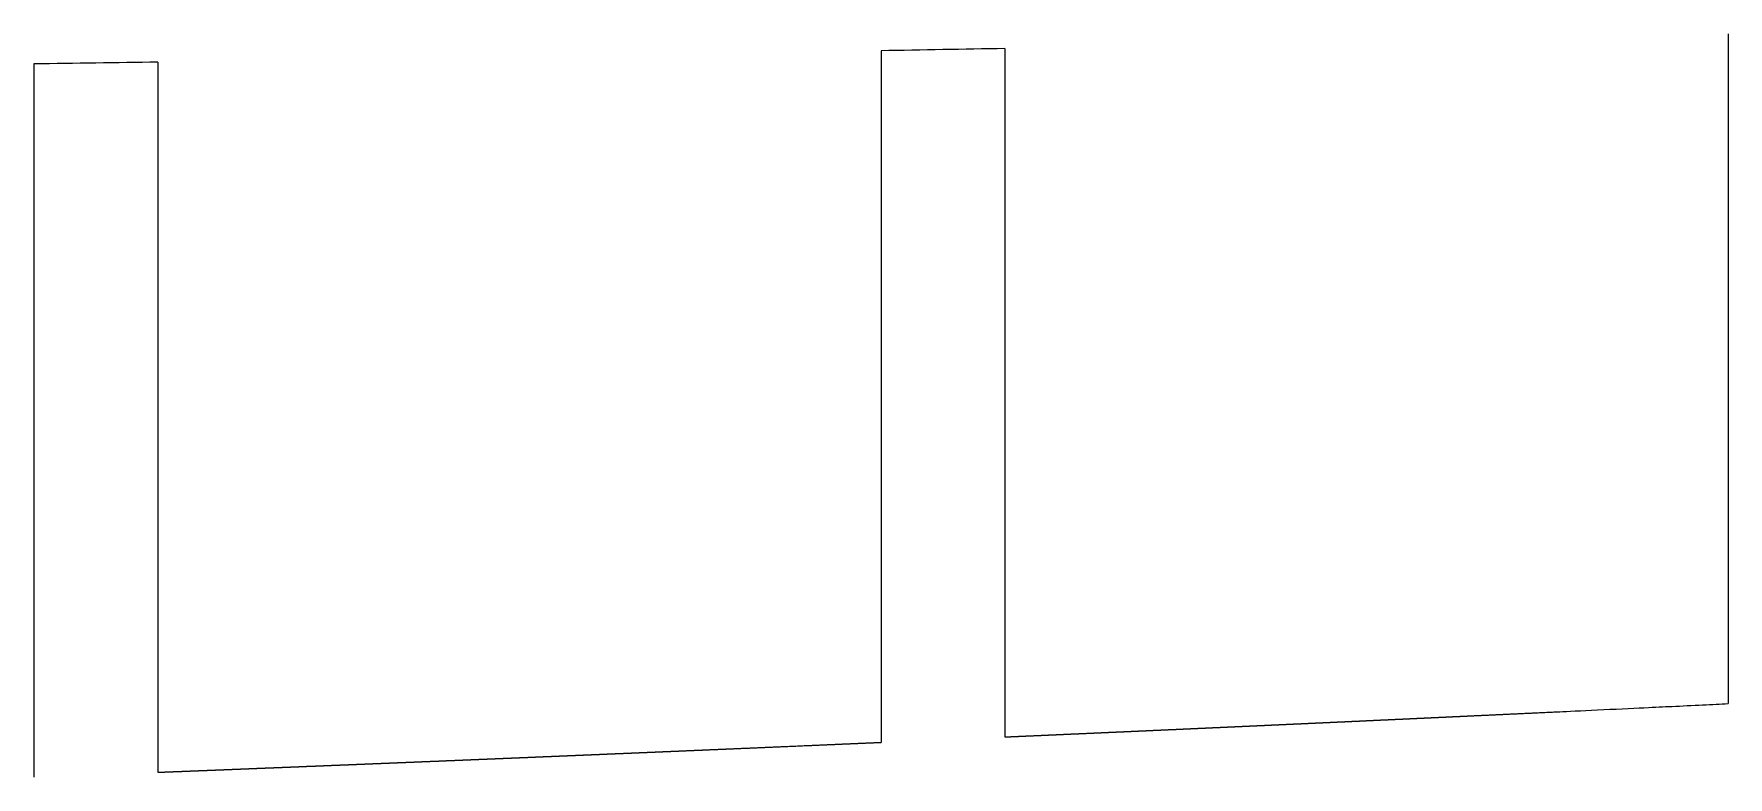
# Model space of a CAD drawing. Header units: metres. Extents: x 0 to 2032, y 0 to 115.
# Drawn here: x 1339.1 to 1391.1, y 5.3 to 28.1 of the extents above; entities that cross this region are included whole.
import ezdxf

# ---------------------------------------------------------------- set-up
doc = ezdxf.new("R2010")
doc.units = ezdxf.units.M

msp = doc.modelspace()

# ---------------------------------------------------------------- linework, layer by layer
for p, q in [((1391.1, 28.112), (1391.1, 7.55)), ((1365.1, 27.593), (1365.1, 6.362)), ((1368.9, 27.662), (1368.9, 6.528)), ((1339.1, 27.19), (1339.1, 5.295)), ((1342.9, 27.242), (1342.9, 5.443))]:
    msp.add_line(p, q)
for points in [[(1368.9, 27.662), (1367.633, 27.639), (1366.367, 27.616), (1365.1, 27.593)], [(1342.9, 27.242), (1341.633, 27.224), (1340.367, 27.207), (1339.1, 27.19)]]:
    msp.add_open_spline(points, degree=3)
for points, knots in [([(1368.9, 6.528), (1368.922, 6.529), (1368.944, 6.53), (1368.967, 6.531), (1368.989, 6.532), (1369.011, 6.533), (1369.033, 6.534), (1369.087, 6.536), (1369.119, 6.538), (1369.15, 6.539), (1369.182, 6.541), (1369.214, 6.542), (1369.246, 6.543), (1369.33, 6.547), (1369.372, 6.549), (1369.408, 6.551), (1369.441, 6.552), (1369.473, 6.553), (1369.507, 6.555), (1369.566, 6.558), (1369.588, 6.559), (1369.611, 6.56), (1369.633, 6.561), (1369.655, 6.561), (1369.677, 6.562), (1369.738, 6.565), (1369.776, 6.567), (1369.814, 6.568), (1369.852, 6.57), (1369.89, 6.572), (1369.928, 6.574), (1370.036, 6.578), (1370.067, 6.58), (1370.09, 6.581), (1370.12, 6.582), (1370.16, 6.584), (1370.204, 6.586), (1370.255, 6.588), (1370.277, 6.589), (1370.299, 6.59), (1370.322, 6.591), (1370.344, 6.592), (1370.366, 6.593), (1370.423, 6.595), (1370.458, 6.597), (1370.493, 6.599), (1370.528, 6.6), (1370.563, 6.602), (1370.598, 6.603), (1370.675, 6.607), (1370.699, 6.608), (1370.726, 6.609), (1370.768, 6.611), (1370.822, 6.613), (1370.875, 6.616), (1370.921, 6.618), (1370.944, 6.619), (1370.966, 6.62), (1370.988, 6.621), (1371.01, 6.621), (1371.032, 6.622), (1371.086, 6.625), (1371.118, 6.626), (1371.15, 6.628), (1371.182, 6.629), (1371.213, 6.631), (1371.245, 6.632), (1371.301, 6.634), (1371.354, 6.637), (1371.408, 6.639), (1371.45, 6.641), (1371.477, 6.642), (1371.501, 6.643), (1371.566, 6.646), (1371.588, 6.647), (1371.61, 6.648), (1371.632, 6.649), (1371.654, 6.65), (1371.677, 6.651), (1371.737, 6.654), (1371.758, 6.655), (1371.784, 6.656), (1371.824, 6.658), (1371.875, 6.66), (1371.924, 6.662), (1372.013, 6.666), (1372.044, 6.668), (1372.067, 6.669), (1372.097, 6.67), (1372.138, 6.672), (1372.182, 6.674), (1372.232, 6.676), (1372.254, 6.677), (1372.276, 6.678), (1372.299, 6.679), (1372.321, 6.68), (1372.343, 6.681), (1372.4, 6.683), (1372.435, 6.685), (1372.47, 6.687), (1372.505, 6.688), (1372.54, 6.69), (1372.575, 6.691), (1372.645, 6.694), (1372.679, 6.696), (1372.714, 6.697), (1372.749, 6.699), (1372.784, 6.701), (1372.819, 6.702), (1372.873, 6.705), (1372.892, 6.705), (1372.911, 6.706), (1372.93, 6.707), (1372.949, 6.708), (1372.968, 6.709), (1373.019, 6.711), (1373.051, 6.712), (1373.082, 6.714), (1373.114, 6.715), (1373.146, 6.717), (1373.178, 6.718), (1373.241, 6.721), (1373.273, 6.722), (1373.305, 6.724), (1373.336, 6.725), (1373.368, 6.727), (1373.4, 6.728), (1373.454, 6.731), (1373.476, 6.732), (1373.498, 6.733), (1373.52, 6.734), (1373.543, 6.735), (1373.565, 6.736), (1373.624, 6.738), (1373.657, 6.74), (1373.69, 6.741), (1373.723, 6.743), (1373.759, 6.744), (1373.801, 6.746), (1373.888, 6.75), (1373.923, 6.752), (1373.958, 6.753), (1373.993, 6.755), (1374.028, 6.756), (1374.063, 6.758), (1374.12, 6.76), (1374.142, 6.761), (1374.164, 6.762), (1374.187, 6.763), (1374.209, 6.764), (1374.231, 6.765), (1374.298, 6.768), (1374.373, 6.772), (1374.449, 6.775), (1374.508, 6.778), (1374.547, 6.78), (1374.575, 6.781), (1374.644, 6.784), (1374.678, 6.786), (1374.713, 6.787), (1374.748, 6.789), (1374.783, 6.79), (1374.818, 6.792), (1374.878, 6.795), (1374.904, 6.796), (1374.929, 6.797), (1374.955, 6.798), (1374.98, 6.799), (1375.005, 6.8), (1375.065, 6.803), (1375.116, 6.805), (1375.165, 6.808), (1375.202, 6.809), (1375.229, 6.81), (1375.254, 6.812), (1375.332, 6.815), (1375.367, 6.817), (1375.402, 6.818), (1375.437, 6.82), (1375.472, 6.821), (1375.507, 6.823), (1375.564, 6.826), (1375.586, 6.827), (1375.608, 6.828), (1375.63, 6.829), (1375.653, 6.83), (1375.675, 6.831), (1375.735, 6.833), (1375.773, 6.835), (1375.811, 6.837), (1375.849, 6.838), (1375.887, 6.84), (1375.925, 6.842), (1375.998, 6.845), (1376.033, 6.847), (1376.068, 6.848), (1376.103, 6.85), (1376.138, 6.852), (1376.173, 6.853), (1376.23, 6.856), (1376.252, 6.857), (1376.274, 6.858), (1376.297, 6.859), (1376.319, 6.86), (1376.341, 6.861), (1376.397, 6.863), (1376.427, 6.865), (1376.455, 6.866), (1376.485, 6.867), (1376.521, 6.869), (1376.568, 6.871), (1376.668, 6.876), (1376.706, 6.877), (1376.744, 6.879), (1376.782, 6.881), (1376.82, 6.882), (1376.858, 6.884), (1376.918, 6.887), (1376.941, 6.888), (1376.963, 6.889), (1376.985, 6.89), (1377.007, 6.891), (1377.029, 6.892), (1377.092, 6.895), (1377.113, 6.896), (1377.136, 6.897), (1377.171, 6.898), (1377.219, 6.901), (1377.268, 6.903), (1377.334, 6.906), (1377.372, 6.908), (1377.41, 6.909), (1377.448, 6.911), (1377.486, 6.913), (1377.524, 6.915), (1377.585, 6.917), (1377.607, 6.918), (1377.629, 6.919), (1377.651, 6.92), (1377.673, 6.921), (1377.696, 6.922), (1377.753, 6.925), (1377.788, 6.927), (1377.822, 6.928), (1377.857, 6.93), (1377.892, 6.931), (1377.927, 6.933), (1378.003, 6.936), (1378.045, 6.938), (1378.086, 6.94), (1378.127, 6.942), (1378.168, 6.944), (1378.21, 6.946), (1378.276, 6.949), (1378.301, 6.95), (1378.327, 6.951), (1378.352, 6.952), (1378.378, 6.953), (1378.403, 6.955), (1378.46, 6.957), (1378.492, 6.959), (1378.524, 6.96), (1378.555, 6.962), (1378.587, 6.963), (1378.619, 6.964), (1378.688, 6.968), (1378.727, 6.969), (1378.765, 6.971), (1378.803, 6.973), (1378.841, 6.975), (1378.879, 6.976), (1378.945, 6.979), (1378.974, 6.981), (1379.003, 6.982), (1379.031, 6.983), (1379.06, 6.985), (1379.088, 6.986), (1379.148, 6.989), (1379.18, 6.99), (1379.212, 6.992), (1379.244, 6.993), (1379.275, 6.995), (1379.307, 6.996), (1379.374, 6.999), (1379.409, 7.001), (1379.443, 7.002), (1379.478, 7.004), (1379.513, 7.005), (1379.548, 7.007), (1379.615, 7.01), (1379.646, 7.012), (1379.678, 7.013), (1379.71, 7.015), (1379.742, 7.016), (1379.773, 7.017), (1379.837, 7.02), (1379.868, 7.022), (1379.9, 7.023), (1379.932, 7.025), (1379.964, 7.026), (1379.995, 7.028), (1380.099, 7.032), (1380.146, 7.035), (1380.182, 7.036), (1380.215, 7.038), (1380.245, 7.039), (1380.276, 7.041), (1380.338, 7.043), (1380.36, 7.044), (1380.382, 7.045), (1380.404, 7.046), (1380.427, 7.048), (1380.449, 7.049), (1380.509, 7.051), (1380.53, 7.052), (1380.556, 7.053), (1380.596, 7.055), (1380.647, 7.058), (1380.696, 7.06), (1380.745, 7.062), (1380.786, 7.064), (1380.825, 7.066), (1380.856, 7.067), (1380.886, 7.069), (1380.932, 7.071), (1381.048, 7.076), (1381.07, 7.077), (1381.093, 7.078), (1381.115, 7.079), (1381.137, 7.08), (1381.159, 7.081), (1381.22, 7.084), (1381.258, 7.086), (1381.296, 7.088), (1381.334, 7.089), (1381.372, 7.091), (1381.41, 7.093), (1381.483, 7.096), (1381.533, 7.099), (1381.582, 7.101), (1381.62, 7.103), (1381.646, 7.104), (1381.671, 7.105), (1381.74, 7.108), (1381.765, 7.109), (1381.79, 7.111), (1381.816, 7.112), (1381.841, 7.113), (1381.866, 7.114), (1381.914, 7.116), (1381.962, 7.118), (1382.014, 7.121), (1382.059, 7.123), (1382.093, 7.125), (1382.122, 7.126), (1382.193, 7.129), (1382.228, 7.131), (1382.263, 7.132), (1382.298, 7.134), (1382.333, 7.136), (1382.368, 7.137), (1382.434, 7.14), (1382.466, 7.142), (1382.498, 7.143), (1382.529, 7.145), (1382.561, 7.146), (1382.593, 7.148), (1382.653, 7.151), (1382.697, 7.153), (1382.737, 7.154), (1382.767, 7.156), (1382.79, 7.157), (1382.821, 7.158), (1382.926, 7.163), (1382.961, 7.165), (1382.995, 7.166), (1383.03, 7.168), (1383.065, 7.17), (1383.1, 7.171), (1383.157, 7.174), (1383.179, 7.175), (1383.201, 7.176), (1383.224, 7.177), (1383.246, 7.178), (1383.268, 7.179), (1383.299, 7.181), (1383.362, 7.184), (1383.432, 7.187), (1383.485, 7.189), (1383.517, 7.191), (1383.541, 7.192), (1383.621, 7.196), (1383.661, 7.197), (1383.702, 7.199), (1383.746, 7.201), (1383.792, 7.204), (1383.835, 7.206), (1383.896, 7.208), (1383.924, 7.21), (1383.953, 7.211), (1383.982, 7.212), (1384.01, 7.214), (1384.039, 7.215), (1384.102, 7.218), (1384.137, 7.22), (1384.172, 7.221), (1384.207, 7.223), (1384.241, 7.225), (1384.276, 7.226), (1384.326, 7.229), (1384.378, 7.231), (1384.44, 7.234), (1384.495, 7.236), (1384.538, 7.238), (1384.57, 7.24), (1384.628, 7.243), (1384.657, 7.244), (1384.685, 7.245), (1384.714, 7.247), (1384.742, 7.248), (1384.771, 7.249), (1384.844, 7.253), (1384.888, 7.255), (1384.933, 7.257), (1384.977, 7.259), (1385.021, 7.261), (1385.066, 7.263), (1385.148, 7.267), (1385.186, 7.269), (1385.224, 7.271), (1385.262, 7.272), (1385.3, 7.274), (1385.338, 7.276), (1385.399, 7.279), (1385.421, 7.28), (1385.443, 7.281), (1385.465, 7.282), (1385.487, 7.283), (1385.51, 7.284), (1385.553, 7.286), (1385.622, 7.289), (1385.682, 7.292), (1385.71, 7.293), (1385.711, 7.294), (1385.73, 7.294), (1385.881, 7.301), (1385.919, 7.303), (1385.957, 7.305), (1385.995, 7.307), (1386.033, 7.309), (1386.071, 7.31), (1386.134, 7.313), (1386.16, 7.315), (1386.185, 7.316), (1386.21, 7.317), (1386.236, 7.318), (1386.261, 7.319), (1386.294, 7.321), (1386.362, 7.324), (1386.426, 7.327), (1386.459, 7.329), (1386.468, 7.329), (1386.491, 7.33), (1386.632, 7.337), (1386.667, 7.339), (1386.702, 7.34), (1386.736, 7.342), (1386.771, 7.343), (1386.806, 7.345), (1386.863, 7.348), (1386.885, 7.349), (1386.908, 7.35), (1386.93, 7.351), (1386.952, 7.352), (1386.974, 7.353), (1387.077, 7.358), (1387.115, 7.36), (1387.138, 7.361), (1387.163, 7.362), (1387.196, 7.364), (1387.234, 7.365), (1387.304, 7.369), (1387.345, 7.371), (1387.386, 7.373), (1387.427, 7.374), (1387.469, 7.376), (1387.51, 7.378), (1387.57, 7.381), (1387.589, 7.382), (1387.608, 7.383), (1387.627, 7.384), (1387.646, 7.385), (1387.665, 7.386), (1387.716, 7.388), (1387.748, 7.39), (1387.779, 7.391), (1387.811, 7.393), (1387.843, 7.394), (1387.874, 7.396), (1387.976, 7.4), (1388.007, 7.402), (1388.03, 7.403), (1388.06, 7.404), (1388.1, 7.406), (1388.144, 7.408), (1388.198, 7.411), (1388.223, 7.412), (1388.248, 7.413), (1388.274, 7.415), (1388.299, 7.416), (1388.324, 7.417), (1388.394, 7.42), (1388.438, 7.422), (1388.483, 7.425), (1388.527, 7.427), (1388.572, 7.429), (1388.616, 7.431), (1388.695, 7.435), (1388.73, 7.436), (1388.765, 7.438), (1388.8, 7.44), (1388.835, 7.441), (1388.869, 7.443), (1388.927, 7.446), (1388.949, 7.447), (1388.971, 7.448), (1388.993, 7.449), (1389.015, 7.45), (1389.037, 7.451), (1389.104, 7.454), (1389.148, 7.456), (1389.193, 7.458), (1389.237, 7.46), (1389.281, 7.463), (1389.326, 7.465), (1389.405, 7.468), (1389.44, 7.47), (1389.475, 7.472), (1389.51, 7.473), (1389.544, 7.475), (1389.579, 7.477), (1389.64, 7.48), (1389.665, 7.481), (1389.69, 7.482), (1389.716, 7.483), (1389.741, 7.484), (1389.766, 7.486), (1389.827, 7.489), (1389.861, 7.49), (1389.896, 7.492), (1389.931, 7.494), (1389.966, 7.495), (1390.001, 7.497), (1390.064, 7.5), (1390.102, 7.502), (1390.146, 7.504), (1390.192, 7.506), (1390.236, 7.508), (1390.274, 7.51), (1390.33, 7.513), (1390.359, 7.514), (1390.387, 7.515), (1390.416, 7.517), (1390.444, 7.518), (1390.473, 7.519), (1390.52, 7.522), (1390.539, 7.523), (1390.558, 7.524), (1390.577, 7.524), (1390.597, 7.525), (1390.616, 7.526), (1390.666, 7.529), (1390.698, 7.53), (1390.73, 7.532), (1390.761, 7.533), (1390.793, 7.535), (1390.825, 7.536), (1390.903, 7.54), (1390.943, 7.542), (1390.978, 7.544), (1391.008, 7.545), (1391.036, 7.546), (1391.065, 7.548), (1391.1, 7.55)], [0, 0, 0, 0, 0, 0, 0, 0, 0.001027, 0.001027, 0.001027, 0.001027, 0.001027, 0.001027, 0.002497, 0.002497, 0.002497, 0.002497, 0.002497, 0.002497, 0.004948, 0.004948, 0.004948, 0.004948, 0.004948, 0.004948, 0.006423, 0.006423, 0.006423, 0.006423, 0.006423, 0.006423, 0.008952, 0.008952, 0.008952, 0.008952, 0.008952, 0.008952, 0.013572, 0.013572, 0.013572, 0.013572, 0.013572, 0.013572, 0.017207, 0.017207, 0.017207, 0.017207, 0.017207, 0.017207, 0.022919, 0.022919, 0.022919, 0.022919, 0.022919, 0.022919, 0.029926, 0.029926, 0.029926, 0.029926, 0.029926, 0.029926, 0.036423, 0.036423, 0.036423, 0.036423, 0.036423, 0.036423, 0.045704, 0.045704, 0.045704, 0.045704, 0.045704, 0.045704, 0.052711, 0.052711, 0.052711, 0.052711, 0.052711, 0.052711, 0.056346, 0.056346, 0.056346, 0.056346, 0.056346, 0.056346, 0.062573, 0.062573, 0.062573, 0.062573, 0.062573, 0.062573, 0.085358, 0.085358, 0.085358, 0.085358, 0.085358, 0.085358, 0.103285, 0.103285, 0.103285, 0.103285, 0.103285, 0.103285, 0.131456, 0.131456, 0.131456, 0.131456, 0.131456, 0.131456, 0.159627, 0.159627, 0.159627, 0.159627, 0.159627, 0.159627, 0.174993, 0.174993, 0.174993, 0.174993, 0.174993, 0.174993, 0.200603, 0.200603, 0.200603, 0.200603, 0.200603, 0.200603, 0.226212, 0.226212, 0.226212, 0.226212, 0.226212, 0.226212, 0.244139, 0.244139, 0.244139, 0.244139, 0.244139, 0.244139, 0.273917, 0.273917, 0.273917, 0.273917, 0.273917, 0.273917, 0.293569, 0.293569, 0.293569, 0.293569, 0.293569, 0.293569, 0.306074, 0.306074, 0.306074, 0.306074, 0.306074, 0.306074, 0.33131, 0.33131, 0.33131, 0.33131, 0.33131, 0.33131, 0.357831, 0.357831, 0.357831, 0.357831, 0.357831, 0.357831, 0.377118, 0.377118, 0.377118, 0.377118, 0.377118, 0.377118, 0.403456, 0.403456, 0.403456, 0.403456, 0.403456, 0.403456, 0.424789, 0.424789, 0.424789, 0.424789, 0.424789, 0.424789, 0.438364, 0.438364, 0.438364, 0.438364, 0.438364, 0.438364, 0.461636, 0.461636, 0.461636, 0.461636, 0.461636, 0.461636, 0.482968, 0.482968, 0.482968, 0.482968, 0.482968, 0.482968, 0.496543, 0.496543, 0.496543, 0.496543, 0.496543, 0.496543, 0.517355, 0.517355, 0.517355, 0.517355, 0.517355, 0.517355, 0.530105, 0.530105, 0.530105, 0.530105, 0.530105, 0.530105, 0.537542, 0.537542, 0.537542, 0.537542, 0.537542, 0.537542, 0.551155, 0.551155, 0.551155, 0.551155, 0.551155, 0.551155, 0.569746, 0.569746, 0.569746, 0.569746, 0.569746, 0.569746, 0.580591, 0.580591, 0.580591, 0.580591, 0.580591, 0.580591, 0.597634, 0.597634, 0.597634, 0.597634, 0.597634, 0.597634, 0.617775, 0.617775, 0.617775, 0.617775, 0.617775, 0.617775, 0.630169, 0.630169, 0.630169, 0.630169, 0.630169, 0.630169, 0.645661, 0.645661, 0.645661, 0.645661, 0.645661, 0.645661, 0.664252, 0.664252, 0.664252, 0.664252, 0.664252, 0.664252, 0.678195, 0.678195, 0.678195, 0.678195, 0.678195, 0.678195, 0.693686, 0.693686, 0.693686, 0.693686, 0.693686, 0.693686, 0.710727, 0.710727, 0.710727, 0.710727, 0.710727, 0.710727, 0.726219, 0.726219, 0.726219, 0.726219, 0.726219, 0.726219, 0.74171, 0.74171, 0.74171, 0.74171, 0.74171, 0.74171, 0.777026, 0.777026, 0.777026, 0.777026, 0.777026, 0.777026, 0.79698, 0.79698, 0.79698, 0.79698, 0.79698, 0.79698, 0.831165, 0.831165, 0.831165, 0.831165, 0.831165, 0.831165, 0.884088, 0.884088, 0.884088, 0.884088, 0.884088, 0.884088, 0.896605, 0.896605, 0.896605, 0.896605, 0.896605, 0.896605, 0.918063, 0.918063, 0.918063, 0.918063, 0.918063, 0.918063, 0.937598, 0.937598, 0.937598, 0.937598, 0.937598, 0.937598, 0.949105, 0.949105, 0.949105, 0.949105, 0.949105, 0.949105, 0.959226, 0.959226, 0.959226, 0.959226, 0.959226, 0.959226, 0.968887, 0.968887, 0.968887, 0.968887, 0.968887, 0.968887, 0.97767, 0.97767, 0.97767, 0.97767, 0.97767, 0.97767, 0.985484, 0.985484, 0.985484, 0.985484, 0.985484, 0.985484, 0.989404, 0.989404, 0.989404, 0.989404, 0.989404, 0.989404, 0.991899, 0.991899, 0.991899, 0.991899, 0.991899, 0.991899, 0.992829, 0.992829, 0.992829, 0.992829, 0.992829, 0.992829, 0.993879, 0.993879, 0.993879, 0.993879, 0.993879, 0.993879, 0.994808, 0.994808, 0.994808, 0.994808, 0.994808, 0.994808, 0.995945, 0.995945, 0.995945, 0.995945, 0.995945, 0.995945, 0.996433, 0.996433, 0.996433, 0.996433, 0.996433, 0.996433, 0.996902, 0.996902, 0.996902, 0.996902, 0.996902, 0.996902, 0.997632, 0.997632, 0.997632, 0.997632, 0.997632, 0.997632, 0.998257, 0.998257, 0.998257, 0.998257, 0.998257, 0.998257, 0.998622, 0.998622, 0.998622, 0.998622, 0.998622, 0.998622, 0.998973, 0.998973, 0.998973, 0.998973, 0.998973, 0.998973, 0.999091, 0.999091, 0.999091, 0.999091, 0.999091, 0.999091, 0.99917, 0.99917, 0.99917, 0.99917, 0.99917, 0.99917, 0.999194, 0.999194, 0.999194, 0.999194, 0.999194, 0.999194, 0.999202, 0.999202, 0.999202, 0.999202, 0.999202, 0.999202, 0.999207, 0.999207, 0.999207, 0.999207, 0.999207, 0.999207, 0.999225, 0.999225, 0.999225, 0.999225, 0.999225, 0.999225, 0.999252, 0.999252, 0.999252, 0.999252, 0.999252, 0.999252, 0.999264, 0.999264, 0.999264, 0.999264, 0.999264, 0.999264, 0.999285, 0.999285, 0.999285, 0.999285, 0.999285, 0.999285, 0.99933, 0.99933, 0.99933, 0.99933, 0.99933, 0.99933, 0.99937, 0.99937, 0.99937, 0.99937, 0.99937, 0.99937, 0.999441, 0.999441, 0.999441, 0.999441, 0.999441, 0.999441, 0.999497, 0.999497, 0.999497, 0.999497, 0.999497, 0.999497, 0.999532, 0.999532, 0.999532, 0.999532, 0.999532, 0.999532, 0.999603, 0.999603, 0.999603, 0.999603, 0.999603, 0.999603, 0.999658, 0.999658, 0.999658, 0.999658, 0.999658, 0.999658, 0.999699, 0.999699, 0.999699, 0.999699, 0.999699, 0.999699, 0.999754, 0.999754, 0.999754, 0.999754, 0.999754, 0.999754, 0.999799, 0.999799, 0.999799, 0.999799, 0.999799, 0.999799, 0.999845, 0.999845, 0.999845, 0.999845, 0.999845, 0.999845, 0.999875, 0.999875, 0.999875, 0.999875, 0.999875, 0.999875, 0.999926, 0.999926, 0.999926, 0.999926, 0.999926, 0.999926, 1, 1, 1, 1, 1, 1, 1, 1]), ([(1342.9, 5.443), (1342.922, 5.444), (1342.944, 5.445), (1342.966, 5.446), (1342.989, 5.447), (1343.011, 5.448), (1343.033, 5.448), (1343.09, 5.451), (1343.125, 5.452), (1343.16, 5.453), (1343.195, 5.455), (1343.23, 5.456), (1343.264, 5.458), (1343.334, 5.46), (1343.369, 5.462), (1343.404, 5.463), (1343.439, 5.465), (1343.474, 5.466), (1343.509, 5.467), (1343.566, 5.47), (1343.588, 5.47), (1343.61, 5.471), (1343.632, 5.472), (1343.654, 5.473), (1343.677, 5.474), (1343.734, 5.476), (1343.769, 5.478), (1343.804, 5.479), (1343.838, 5.48), (1343.873, 5.482), (1343.908, 5.483), (1343.958, 5.485), (1344.016, 5.487), (1344.074, 5.49), (1344.113, 5.491), (1344.135, 5.492), (1344.161, 5.493), (1344.254, 5.497), (1344.276, 5.498), (1344.298, 5.499), (1344.321, 5.499), (1344.343, 5.5), (1344.365, 5.501), (1344.422, 5.503), (1344.457, 5.505), (1344.492, 5.506), (1344.527, 5.508), (1344.562, 5.509), (1344.596, 5.51), (1344.669, 5.513), (1344.707, 5.515), (1344.746, 5.516), (1344.784, 5.518), (1344.822, 5.519), (1344.86, 5.521), (1344.92, 5.523), (1344.942, 5.524), (1344.964, 5.525), (1344.987, 5.526), (1345.009, 5.527), (1345.031, 5.528), (1345.085, 5.53), (1345.117, 5.531), (1345.148, 5.532), (1345.18, 5.534), (1345.212, 5.535), (1345.243, 5.536), (1345.31, 5.539), (1345.345, 5.54), (1345.38, 5.542), (1345.415, 5.543), (1345.45, 5.544), (1345.485, 5.546), (1345.542, 5.548), (1345.564, 5.549), (1345.586, 5.55), (1345.608, 5.551), (1345.63, 5.552), (1345.653, 5.552), (1345.71, 5.555), (1345.745, 5.556), (1345.779, 5.558), (1345.814, 5.559), (1345.849, 5.56), (1345.884, 5.562), (1345.954, 5.565), (1345.989, 5.566), (1346.024, 5.567), (1346.059, 5.569), (1346.093, 5.57), (1346.128, 5.571), (1346.185, 5.574), (1346.208, 5.575), (1346.23, 5.576), (1346.252, 5.576), (1346.274, 5.577), (1346.296, 5.578), (1346.35, 5.58), (1346.382, 5.582), (1346.414, 5.583), (1346.446, 5.584), (1346.477, 5.585), (1346.509, 5.587), (1346.576, 5.589), (1346.61, 5.591), (1346.645, 5.592), (1346.68, 5.594), (1346.715, 5.595), (1346.75, 5.596), (1346.807, 5.599), (1346.829, 5.6), (1346.851, 5.6), (1346.874, 5.601), (1346.896, 5.602), (1346.918, 5.603), (1346.975, 5.605), (1347.01, 5.607), (1347.045, 5.608), (1347.08, 5.61), (1347.115, 5.611), (1347.15, 5.612), (1347.219, 5.615), (1347.254, 5.617), (1347.289, 5.618), (1347.324, 5.619), (1347.359, 5.621), (1347.394, 5.622), (1347.454, 5.625), (1347.479, 5.626), (1347.505, 5.627), (1347.53, 5.628), (1347.556, 5.629), (1347.581, 5.63), (1347.641, 5.632), (1347.676, 5.634), (1347.711, 5.635), (1347.746, 5.636), (1347.781, 5.638), (1347.816, 5.639), (1347.885, 5.642), (1347.92, 5.643), (1347.955, 5.645), (1347.99, 5.646), (1348.025, 5.648), (1348.06, 5.649), (1348.117, 5.651), (1348.139, 5.652), (1348.161, 5.653), (1348.184, 5.654), (1348.206, 5.655), (1348.228, 5.656), (1348.275, 5.658), (1348.316, 5.659), (1348.353, 5.661), (1348.38, 5.662), (1348.4, 5.663), (1348.428, 5.664), (1348.529, 5.668), (1348.564, 5.669), (1348.599, 5.671), (1348.634, 5.672), (1348.669, 5.674), (1348.704, 5.675), (1348.761, 5.677), (1348.783, 5.678), (1348.805, 5.679), (1348.827, 5.68), (1348.85, 5.681), (1348.872, 5.682), (1348.964, 5.686), (1348.995, 5.687), (1349.018, 5.688), (1349.048, 5.689), (1349.088, 5.691), (1349.132, 5.692), (1349.195, 5.695), (1349.23, 5.696), (1349.265, 5.698), (1349.3, 5.699), (1349.335, 5.701), (1349.37, 5.702), (1349.433, 5.705), (1349.462, 5.706), (1349.49, 5.707), (1349.519, 5.708), (1349.547, 5.709), (1349.576, 5.71), (1349.636, 5.713), (1349.668, 5.714), (1349.7, 5.715), (1349.731, 5.717), (1349.763, 5.718), (1349.795, 5.719), (1349.868, 5.722), (1349.909, 5.724), (1349.95, 5.726), (1349.991, 5.727), (1350.033, 5.729), (1350.074, 5.731), (1350.14, 5.733), (1350.166, 5.734), (1350.191, 5.735), (1350.217, 5.736), (1350.242, 5.738), (1350.267, 5.739), (1350.324, 5.741), (1350.356, 5.742), (1350.388, 5.743), (1350.42, 5.745), (1350.451, 5.746), (1350.483, 5.747), (1350.55, 5.75), (1350.584, 5.751), (1350.619, 5.753), (1350.654, 5.754), (1350.689, 5.756), (1350.724, 5.757), (1350.778, 5.759), (1350.797, 5.76), (1350.816, 5.761), (1350.835, 5.762), (1350.854, 5.762), (1350.873, 5.763), (1350.92, 5.765), (1350.969, 5.767), (1351.017, 5.769), (1351.052, 5.771), (1351.075, 5.772), (1351.096, 5.772), (1351.171, 5.775), (1351.206, 5.777), (1351.241, 5.778), (1351.276, 5.78), (1351.311, 5.781), (1351.346, 5.783), (1351.403, 5.785), (1351.425, 5.786), (1351.447, 5.787), (1351.469, 5.788), (1351.492, 5.789), (1351.514, 5.789), (1351.58, 5.792), (1351.598, 5.793), (1351.624, 5.794), (1351.675, 5.796), (1351.747, 5.799), (1351.814, 5.802), (1351.859, 5.804), (1351.894, 5.805), (1351.929, 5.806), (1351.964, 5.808), (1351.999, 5.809), (1352.034, 5.811), (1352.094, 5.813), (1352.12, 5.814), (1352.145, 5.815), (1352.17, 5.816), (1352.196, 5.817), (1352.221, 5.818), (1352.281, 5.821), (1352.316, 5.822), (1352.351, 5.824), (1352.386, 5.825), (1352.421, 5.827), (1352.456, 5.828), (1352.525, 5.831), (1352.56, 5.832), (1352.595, 5.834), (1352.63, 5.835), (1352.665, 5.837), (1352.7, 5.838), (1352.757, 5.841), (1352.779, 5.841), (1352.801, 5.842), (1352.824, 5.843), (1352.846, 5.844), (1352.868, 5.845), (1352.927, 5.848), (1352.955, 5.849), (1352.989, 5.85), (1353.034, 5.852), (1353.086, 5.854), (1353.134, 5.856), (1353.192, 5.858), (1353.226, 5.86), (1353.261, 5.861), (1353.296, 5.863), (1353.331, 5.864), (1353.366, 5.866), (1353.423, 5.868), (1353.445, 5.869), (1353.467, 5.87), (1353.49, 5.871), (1353.512, 5.872), (1353.534, 5.873), (1353.591, 5.875), (1353.626, 5.876), (1353.661, 5.878), (1353.696, 5.879), (1353.731, 5.881), (1353.766, 5.882), (1353.837, 5.885), (1353.871, 5.886), (1353.903, 5.888), (1353.937, 5.889), (1353.972, 5.891), (1354.014, 5.892), (1354.092, 5.896), (1354.118, 5.897), (1354.143, 5.898), (1354.168, 5.899), (1354.194, 5.9), (1354.219, 5.901), (1354.257, 5.902), (1354.315, 5.905), (1354.372, 5.907), (1354.406, 5.909), (1354.42, 5.909), (1354.439, 5.91), (1354.546, 5.914), (1354.581, 5.916), (1354.616, 5.917), (1354.65, 5.919), (1354.685, 5.92), (1354.72, 5.922), (1354.774, 5.924), (1354.793, 5.925), (1354.812, 5.926), (1354.831, 5.926), (1354.85, 5.927), (1354.869, 5.928), (1354.92, 5.93), (1354.952, 5.931), (1354.983, 5.933), (1355.015, 5.934), (1355.047, 5.935), (1355.079, 5.937), (1355.145, 5.939), (1355.18, 5.941), (1355.215, 5.942), (1355.25, 5.944), (1355.285, 5.945), (1355.32, 5.947), (1355.374, 5.949), (1355.393, 5.95), (1355.412, 5.95), (1355.431, 5.951), (1355.45, 5.952), (1355.469, 5.953), (1355.519, 5.955), (1355.551, 5.956), (1355.583, 5.958), (1355.615, 5.959), (1355.646, 5.96), (1355.678, 5.962), (1355.745, 5.964), (1355.78, 5.966), (1355.814, 5.967), (1355.849, 5.969), (1355.884, 5.97), (1355.919, 5.972), (1355.976, 5.974), (1355.998, 5.975), (1356.021, 5.976), (1356.043, 5.977), (1356.065, 5.978), (1356.087, 5.979), (1356.147, 5.981), (1356.186, 5.983), (1356.224, 5.984), (1356.262, 5.986), (1356.3, 5.987), (1356.338, 5.989), (1356.411, 5.992), (1356.446, 5.994), (1356.48, 5.995), (1356.515, 5.996), (1356.55, 5.998), (1356.585, 5.999), (1356.642, 6.002), (1356.664, 6.003), (1356.687, 6.004), (1356.709, 6.005), (1356.731, 6.006), (1356.753, 6.006), (1356.817, 6.009), (1356.858, 6.011), (1356.899, 6.013), (1356.94, 6.014), (1356.982, 6.016), (1357.023, 6.018), (1357.098, 6.021), (1357.165, 6.024), (1357.228, 6.026), (1357.268, 6.028), (1357.286, 6.029), (1357.301, 6.029), (1357.375, 6.033), (1357.397, 6.033), (1357.419, 6.034), (1357.441, 6.035), (1357.464, 6.036), (1357.486, 6.037), (1357.552, 6.04), (1357.597, 6.042), (1357.641, 6.044), (1357.686, 6.046), (1357.73, 6.047), (1357.774, 6.049), (1357.86, 6.053), (1357.901, 6.055), (1357.943, 6.056), (1357.984, 6.058), (1358.025, 6.06), (1358.066, 6.062), (1358.13, 6.064), (1358.152, 6.065), (1358.174, 6.066), (1358.196, 6.067), (1358.218, 6.068), (1358.241, 6.069), (1358.298, 6.071), (1358.333, 6.073), (1358.368, 6.074), (1358.402, 6.076), (1358.437, 6.077), (1358.472, 6.079), (1358.542, 6.082), (1358.577, 6.083), (1358.612, 6.085), (1358.647, 6.086), (1358.682, 6.088), (1358.716, 6.089), (1358.777, 6.092), (1358.802, 6.093), (1358.827, 6.094), (1358.853, 6.095), (1358.878, 6.096), (1358.904, 6.097), (1358.964, 6.099), (1358.999, 6.101), (1359.034, 6.102), (1359.068, 6.104), (1359.103, 6.105), (1359.138, 6.107), (1359.208, 6.11), (1359.259, 6.112), (1359.307, 6.114), (1359.345, 6.116), (1359.371, 6.117), (1359.396, 6.118), (1359.462, 6.121), (1359.484, 6.121), (1359.506, 6.122), (1359.528, 6.123), (1359.551, 6.124), (1359.573, 6.125), (1359.63, 6.128), (1359.665, 6.129), (1359.7, 6.131), (1359.734, 6.132), (1359.769, 6.134), (1359.804, 6.135), (1359.863, 6.138), (1359.916, 6.14), (1359.971, 6.142), (1360.012, 6.144), (1360.039, 6.145), (1360.063, 6.146), (1360.125, 6.149), (1360.144, 6.149), (1360.163, 6.15), (1360.182, 6.151), (1360.201, 6.152), (1360.22, 6.153), (1360.27, 6.155), (1360.302, 6.156), (1360.334, 6.158), (1360.366, 6.159), (1360.397, 6.16), (1360.429, 6.162), (1360.489, 6.164), (1360.533, 6.166), (1360.574, 6.168), (1360.603, 6.169), (1360.626, 6.17), (1360.658, 6.171), (1360.749, 6.175), (1360.772, 6.176), (1360.794, 6.177), (1360.816, 6.178), (1360.838, 6.179), (1360.86, 6.18), (1360.914, 6.182), (1360.946, 6.184), (1360.978, 6.185), (1361.009, 6.186), (1361.041, 6.188), (1361.073, 6.189), (1361.139, 6.192), (1361.174, 6.193), (1361.209, 6.195), (1361.244, 6.196), (1361.279, 6.198), (1361.314, 6.199), (1361.371, 6.202), (1361.393, 6.203), (1361.415, 6.204), (1361.438, 6.205), (1361.46, 6.206), (1361.482, 6.206), (1361.55, 6.209), (1361.578, 6.211), (1361.608, 6.212), (1361.65, 6.214), (1361.703, 6.216), (1361.757, 6.218), (1361.828, 6.221), (1361.862, 6.223), (1361.897, 6.224), (1361.932, 6.226), (1361.967, 6.227), (1362.002, 6.229), (1362.059, 6.231), (1362.081, 6.232), (1362.104, 6.233), (1362.126, 6.234), (1362.148, 6.235), (1362.17, 6.236), (1362.227, 6.238), (1362.262, 6.24), (1362.297, 6.241), (1362.332, 6.243), (1362.367, 6.244), (1362.402, 6.246), (1362.471, 6.249), (1362.506, 6.25), (1362.541, 6.252), (1362.576, 6.253), (1362.611, 6.255), (1362.646, 6.256), (1362.703, 6.259), (1362.725, 6.26), (1362.747, 6.261), (1362.769, 6.262), (1362.792, 6.263), (1362.814, 6.264), (1362.871, 6.266), (1362.906, 6.267), (1362.941, 6.269), (1362.976, 6.27), (1363.01, 6.272), (1363.045, 6.273), (1363.115, 6.276), (1363.15, 6.278), (1363.185, 6.279), (1363.22, 6.281), (1363.255, 6.282), (1363.29, 6.284), (1363.353, 6.287), (1363.382, 6.288), (1363.41, 6.289), (1363.439, 6.29), (1363.467, 6.292), (1363.496, 6.293), (1363.559, 6.296), (1363.594, 6.297), (1363.629, 6.299), (1363.664, 6.3), (1363.699, 6.302), (1363.734, 6.303), (1363.811, 6.306), (1363.837, 6.308), (1363.863, 6.309), (1363.901, 6.31), (1363.949, 6.312), (1364, 6.315), (1364.057, 6.317), (1364.079, 6.318), (1364.101, 6.319), (1364.124, 6.32), (1364.146, 6.321), (1364.168, 6.322), (1364.222, 6.324), (1364.254, 6.326), (1364.285, 6.327), (1364.317, 6.328), (1364.349, 6.33), (1364.38, 6.331), (1364.447, 6.334), (1364.482, 6.335), (1364.517, 6.337), (1364.552, 6.338), (1364.587, 6.34), (1364.621, 6.341), (1364.688, 6.344), (1364.72, 6.346), (1364.751, 6.347), (1364.783, 6.348), (1364.815, 6.35), (1364.847, 6.351), (1364.91, 6.354), (1364.942, 6.355), (1364.973, 6.357), (1365.005, 6.358), (1365.037, 6.359), (1365.068, 6.361), (1365.1, 6.362)], [0, 0, 0, 0, 0, 0, 0, 0, 0.031344, 0.031344, 0.031344, 0.031344, 0.031344, 0.031344, 0.080709, 0.080709, 0.080709, 0.080709, 0.080709, 0.080709, 0.130075, 0.130075, 0.130075, 0.130075, 0.130075, 0.130075, 0.161489, 0.161489, 0.161489, 0.161489, 0.161489, 0.161489, 0.210854, 0.210854, 0.210854, 0.210854, 0.210854, 0.210854, 0.232301, 0.232301, 0.232301, 0.232301, 0.232301, 0.232301, 0.239007, 0.239007, 0.239007, 0.239007, 0.239007, 0.239007, 0.249545, 0.249545, 0.249545, 0.249545, 0.249545, 0.249545, 0.26104, 0.26104, 0.26104, 0.26104, 0.26104, 0.26104, 0.267746, 0.267746, 0.267746, 0.267746, 0.267746, 0.267746, 0.277326, 0.277326, 0.277326, 0.277326, 0.277326, 0.277326, 0.287864, 0.287864, 0.287864, 0.287864, 0.287864, 0.287864, 0.29457, 0.29457, 0.29457, 0.29457, 0.29457, 0.29457, 0.305108, 0.305108, 0.305108, 0.305108, 0.305108, 0.305108, 0.315645, 0.315645, 0.315645, 0.315645, 0.315645, 0.315645, 0.322351, 0.322351, 0.322351, 0.322351, 0.322351, 0.322351, 0.331931, 0.331931, 0.331931, 0.331931, 0.331931, 0.331931, 0.342469, 0.342469, 0.342469, 0.342469, 0.342469, 0.342469, 0.349175, 0.349175, 0.349175, 0.349175, 0.349175, 0.349175, 0.359713, 0.359713, 0.359713, 0.359713, 0.359713, 0.359713, 0.370251, 0.370251, 0.370251, 0.370251, 0.370251, 0.370251, 0.377914, 0.377914, 0.377914, 0.377914, 0.377914, 0.377914, 0.388452, 0.388452, 0.388452, 0.388452, 0.388452, 0.388452, 0.39899, 0.39899, 0.39899, 0.39899, 0.39899, 0.39899, 0.405696, 0.405696, 0.405696, 0.405696, 0.405696, 0.405696, 0.413322, 0.413322, 0.413322, 0.413322, 0.413322, 0.413322, 0.417357, 0.417357, 0.417357, 0.417357, 0.417357, 0.417357, 0.419924, 0.419924, 0.419924, 0.419924, 0.419924, 0.419924, 0.427964, 0.427964, 0.427964, 0.427964, 0.427964, 0.427964, 0.437905, 0.437905, 0.437905, 0.437905, 0.437905, 0.437905, 0.446039, 0.446039, 0.446039, 0.446039, 0.446039, 0.446039, 0.455076, 0.455076, 0.455076, 0.455076, 0.455076, 0.455076, 0.466825, 0.466825, 0.466825, 0.466825, 0.466825, 0.466825, 0.474054, 0.474054, 0.474054, 0.474054, 0.474054, 0.474054, 0.483092, 0.483092, 0.483092, 0.483092, 0.483092, 0.483092, 0.493033, 0.493033, 0.493033, 0.493033, 0.493033, 0.493033, 0.498455, 0.498455, 0.498455, 0.498455, 0.498455, 0.498455, 0.506395, 0.506395, 0.506395, 0.506395, 0.506395, 0.506395, 0.513212, 0.513212, 0.513212, 0.513212, 0.513212, 0.513212, 0.517551, 0.517551, 0.517551, 0.517551, 0.517551, 0.517551, 0.52621, 0.52621, 0.52621, 0.52621, 0.52621, 0.52621, 0.554254, 0.554254, 0.554254, 0.554254, 0.554254, 0.554254, 0.57465, 0.57465, 0.57465, 0.57465, 0.57465, 0.57465, 0.602694, 0.602694, 0.602694, 0.602694, 0.602694, 0.602694, 0.630738, 0.630738, 0.630738, 0.630738, 0.630738, 0.630738, 0.648585, 0.648585, 0.648585, 0.648585, 0.648585, 0.648585, 0.677966, 0.677966, 0.677966, 0.677966, 0.677966, 0.677966, 0.723894, 0.723894, 0.723894, 0.723894, 0.723894, 0.723894, 0.75312, 0.75312, 0.75312, 0.75312, 0.75312, 0.75312, 0.799048, 0.799048, 0.799048, 0.799048, 0.799048, 0.799048, 0.847596, 0.847596, 0.847596, 0.847596, 0.847596, 0.847596, 0.870897, 0.870897, 0.870897, 0.870897, 0.870897, 0.870897, 0.882048, 0.882048, 0.882048, 0.882048, 0.882048, 0.882048, 0.88745, 0.88745, 0.88745, 0.88745, 0.88745, 0.88745, 0.890397, 0.890397, 0.890397, 0.890397, 0.890397, 0.890397, 0.895309, 0.895309, 0.895309, 0.895309, 0.895309, 0.895309, 0.900712, 0.900712, 0.900712, 0.900712, 0.900712, 0.900712, 0.903659, 0.903659, 0.903659, 0.903659, 0.903659, 0.903659, 0.90857, 0.90857, 0.90857, 0.90857, 0.90857, 0.90857, 0.913973, 0.913973, 0.913973, 0.913973, 0.913973, 0.913973, 0.917411, 0.917411, 0.917411, 0.917411, 0.917411, 0.917411, 0.923305, 0.923305, 0.923305, 0.923305, 0.923305, 0.923305, 0.928708, 0.928708, 0.928708, 0.928708, 0.928708, 0.928708, 0.932146, 0.932146, 0.932146, 0.932146, 0.932146, 0.932146, 0.938531, 0.938531, 0.938531, 0.938531, 0.938531, 0.938531, 0.943823, 0.943823, 0.943823, 0.943823, 0.943823, 0.943823, 0.946104, 0.946104, 0.946104, 0.946104, 0.946104, 0.946104, 0.950668, 0.950668, 0.950668, 0.950668, 0.950668, 0.950668, 0.954905, 0.954905, 0.954905, 0.954905, 0.954905, 0.954905, 0.957186, 0.957186, 0.957186, 0.957186, 0.957186, 0.957186, 0.960772, 0.960772, 0.960772, 0.960772, 0.960772, 0.960772, 0.964357, 0.964357, 0.964357, 0.964357, 0.964357, 0.964357, 0.966965, 0.966965, 0.966965, 0.966965, 0.966965, 0.966965, 0.97055, 0.97055, 0.97055, 0.97055, 0.97055, 0.97055, 0.974111, 0.974111, 0.974111, 0.974111, 0.974111, 0.974111, 0.975946, 0.975946, 0.975946, 0.975946, 0.975946, 0.975946, 0.97883, 0.97883, 0.97883, 0.97883, 0.97883, 0.97883, 0.98081, 0.98081, 0.98081, 0.98081, 0.98081, 0.98081, 0.98169, 0.98169, 0.98169, 0.98169, 0.98169, 0.98169, 0.983157, 0.983157, 0.983157, 0.983157, 0.983157, 0.983157, 0.984462, 0.984462, 0.984462, 0.984462, 0.984462, 0.984462, 0.984878, 0.984878, 0.984878, 0.984878, 0.984878, 0.984878, 0.985474, 0.985474, 0.985474, 0.985474, 0.985474, 0.985474, 0.986128, 0.986128, 0.986128, 0.986128, 0.986128, 0.986128, 0.986545, 0.986545, 0.986545, 0.986545, 0.986545, 0.986545, 0.987409, 0.987409, 0.987409, 0.987409, 0.987409, 0.987409, 0.988263, 0.988263, 0.988263, 0.988263, 0.988263, 0.988263, 0.988806, 0.988806, 0.988806, 0.988806, 0.988806, 0.988806, 0.98966, 0.98966, 0.98966, 0.98966, 0.98966, 0.98966, 0.990513, 0.990513, 0.990513, 0.990513, 0.990513, 0.990513, 0.991057, 0.991057, 0.991057, 0.991057, 0.991057, 0.991057, 0.99191, 0.99191, 0.99191, 0.99191, 0.99191, 0.99191, 0.992764, 0.992764, 0.992764, 0.992764, 0.992764, 0.992764, 0.993463, 0.993463, 0.993463, 0.993463, 0.993463, 0.993463, 0.994316, 0.994316, 0.994316, 0.994316, 0.994316, 0.994316, 0.99537, 0.99537, 0.99537, 0.99537, 0.99537, 0.99537, 0.996046, 0.996046, 0.996046, 0.996046, 0.996046, 0.996046, 0.99701, 0.99701, 0.99701, 0.99701, 0.99701, 0.99701, 0.998072, 0.998072, 0.998072, 0.998072, 0.998072, 0.998072, 0.999036, 0.999036, 0.999036, 0.999036, 0.999036, 0.999036, 1, 1, 1, 1, 1, 1, 1, 1])]:
    msp.add_open_spline(points, degree=7, knots=knots)

doc.saveas('drawing.dxf')
